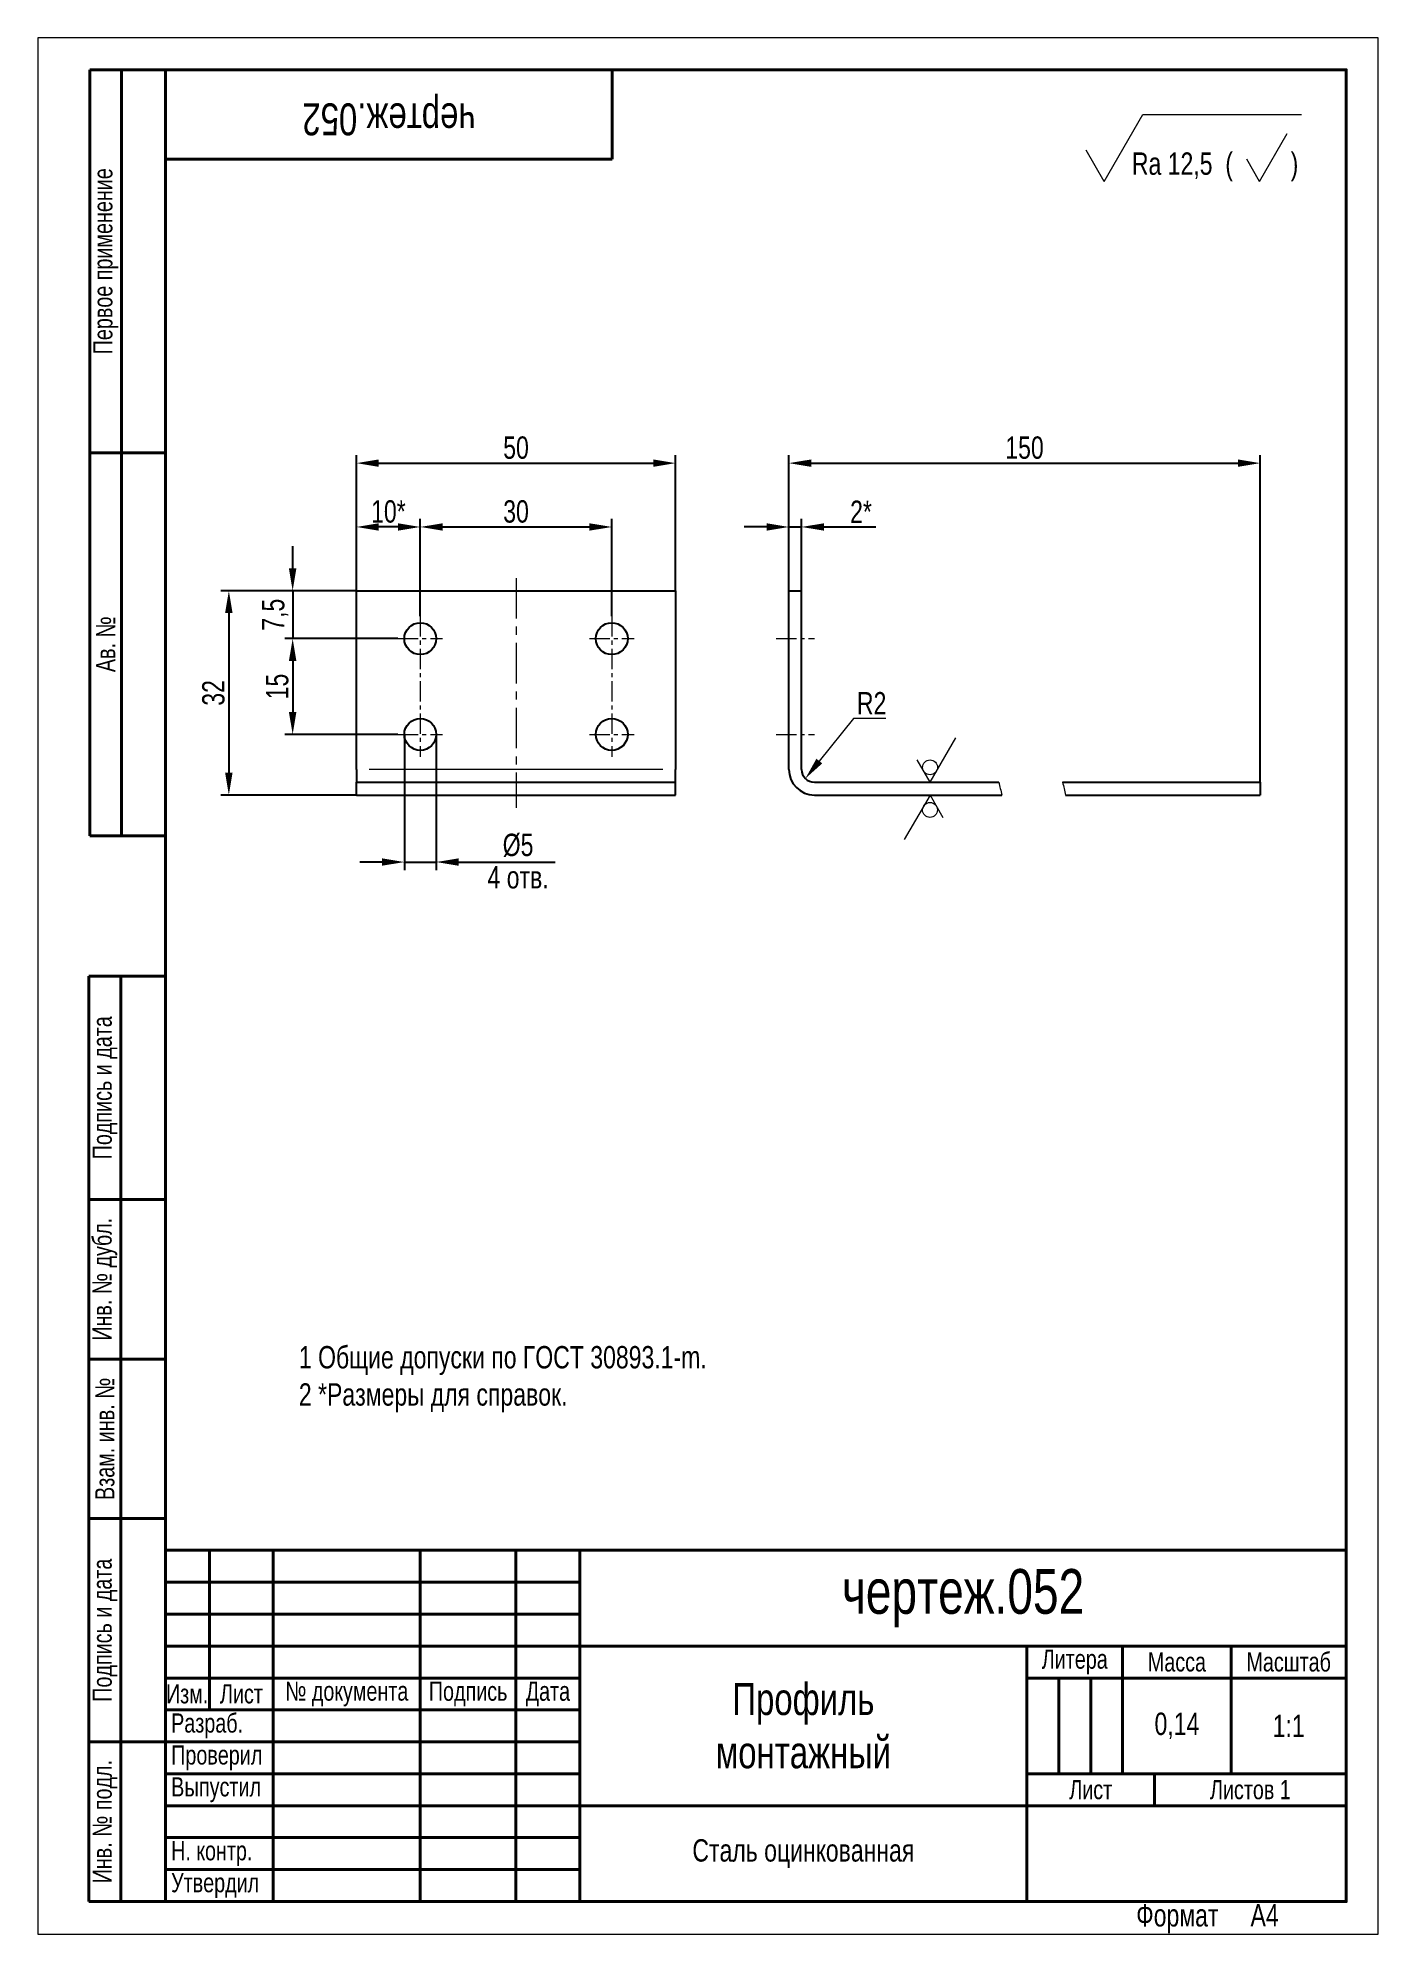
# Model space of a CAD drawing. Header units: millimetres. Extents: x -926 to -716, y 2165 to 2462.
import ezdxf

# ---------------------------------------------------------------- set-up
doc = ezdxf.new("R2010")
doc.units = ezdxf.units.MM
doc.linetypes.add('LT_03', pattern=[20.32, 12.7, -2.54, 2.54, -2.54])
doc.layers.get('Defpoints').update_dxf_attribs({"color": 11})
doc.layers.add('Layer_01', color=140, linetype='Continuous')
for name, color, linetype, lineweight in [('Layer_02', 3, 'Continuous', 0), ('Layer_03', 3, 'LT_03', 0), ('Layer_04', 7, 'Continuous', 25), ('Layer_05', 9, 'Continuous', 0), ('Layer_06', 7, 'Continuous', 40)]:
    doc.layers.add(name, color=color, linetype=linetype, lineweight=lineweight)
doc.styles.add('Style_01', font='ARIALNI_0.TTF', dxfattribs={"width": 0.9, "height": 3.5})
doc.dimstyles.new('DimStyle_03', dxfattribs={"dimtxt": 3.5, "dimasz": 3.5, "dimexe": 1.25, "dimexo": 0, "dimtad": 1, "dimtxsty": 'Style_01', "dimcen": 2.5, "dimazin": 3, "dimtfac": 1, "dimtmove": 0, "dimatfit": 3})

# ---------------------------------------------------------------- blocks, each defined once
blk = doc.blocks.new('*D77')
at = {"layer": 'Defpoints', "color": 0, "lineweight": 50, "transparency": 16777216}
for p in [(-825.83, 2395.08), (-875.83, 2375.08), (-825.83, 2375.08)]:
    blk.add_point(p, dxfattribs=at)
at = {"layer": 'Layer_02', "color": 0, "lineweight": -2, "transparency": 16777216}
for p, q in [((-875.83, 2375.08), (-875.83, 2396.33)), ((-872.33, 2395.08), (-829.33, 2395.08)), ((-825.83, 2375.08), (-825.83, 2396.33))]:
    blk.add_line(p, q, dxfattribs=at)
at = {"layer": 'Layer_02', "color": 0, "lineweight": 50, "transparency": 16777216}
for points in [[(-872.33, 2395.66), (-872.33, 2394.5), (-875.83, 2395.08)], [(-829.33, 2395.66), (-829.33, 2394.5), (-825.83, 2395.08)]]:
    blk.add_solid(points, dxfattribs=at)
at = {"layer": 'Layer_02', "color": 0, "transparency": 16777216, "insert": (-850.83, 2397.49), "char_height": 3.5, "attachment_point": 5, "style": 'Style_01'}
blk.add_mtext('50', dxfattribs=at)
blk = doc.blocks.new('*D74')
at = {"layer": 'Defpoints', "color": 0, "lineweight": 50, "transparency": 16777216}
for p in [(-835.83, 2385.08), (-865.83, 2371.08), (-835.83, 2371.08)]:
    blk.add_point(p, dxfattribs=at)
at = {"layer": 'Layer_02', "color": 0, "lineweight": -2, "transparency": 16777216}
for p, q in [((-865.83, 2371.08), (-865.83, 2386.33)), ((-835.83, 2371.08), (-835.83, 2386.33)), ((-862.33, 2385.08), (-839.33, 2385.08))]:
    blk.add_line(p, q, dxfattribs=at)
at = {"layer": 'Layer_02', "color": 0, "lineweight": 50, "transparency": 16777216}
for points in [[(-862.33, 2385.66), (-862.33, 2384.5), (-865.83, 2385.08)], [(-839.33, 2385.66), (-839.33, 2384.5), (-835.83, 2385.08)]]:
    blk.add_solid(points, dxfattribs=at)
at = {"layer": 'Layer_02', "color": 0, "transparency": 16777216, "insert": (-850.83, 2387.49), "char_height": 3.5, "attachment_point": 5, "style": 'Style_01'}
blk.add_mtext('30', dxfattribs=at)
blk = doc.blocks.new('*D75')
at = {"layer": 'Defpoints', "color": 0, "lineweight": 50, "transparency": 16777216}
for p in [(-875.83, 2385.08), (-875.83, 2375.08), (-865.83, 2371.08)]:
    blk.add_point(p, dxfattribs=at)
at = {"layer": 'Layer_02', "color": 0, "lineweight": -2, "transparency": 16777216}
for p, q in [((-875.83, 2375.08), (-875.83, 2386.33)), ((-865.83, 2371.08), (-865.83, 2386.33)), ((-869.33, 2385.08), (-872.33, 2385.08))]:
    blk.add_line(p, q, dxfattribs=at)
at = {"layer": 'Layer_02', "color": 0, "lineweight": 50, "transparency": 16777216}
for points in [[(-872.33, 2385.66), (-872.33, 2384.5), (-875.83, 2385.08)], [(-869.33, 2385.66), (-869.33, 2384.5), (-865.83, 2385.08)]]:
    blk.add_solid(points, dxfattribs=at)
at = {"layer": 'Layer_02', "color": 0, "transparency": 16777216, "insert": (-870.83, 2387.49), "char_height": 3.5, "attachment_point": 5, "style": 'Style_01'}
blk.add_mtext('10*', dxfattribs=at)
blk = doc.blocks.new('*D78')
at = {"layer": 'Defpoints', "color": 0, "lineweight": 50, "transparency": 16777216}
for p in [(-875.83, 2375.08), (-895.83, 2343.08), (-875.83, 2343.08)]:
    blk.add_point(p, dxfattribs=at)
at = {"layer": 'Layer_02', "color": 0, "lineweight": -2, "transparency": 16777216}
for p, q in [((-875.83, 2375.08), (-897.08, 2375.08)), ((-895.83, 2371.58), (-895.83, 2346.58)), ((-875.83, 2343.08), (-897.08, 2343.08))]:
    blk.add_line(p, q, dxfattribs=at)
at = {"layer": 'Layer_02', "color": 0, "lineweight": 50, "transparency": 16777216}
for points in [[(-896.42, 2371.58), (-895.25, 2371.58), (-895.83, 2375.08)], [(-896.42, 2346.58), (-895.25, 2346.58), (-895.83, 2343.08)]]:
    blk.add_solid(points, dxfattribs=at)
at = {"layer": 'Layer_02', "color": 0, "transparency": 16777216, "insert": (-898.24, 2359.08), "char_height": 3.5, "attachment_point": 5, "rotation": 90, "style": 'Style_01'}
blk.add_mtext('32', dxfattribs=at)
blk = doc.blocks.new('*D76')
at = {"layer": 'Defpoints', "color": 0, "lineweight": 50, "transparency": 16777216}
for p in [(-875.83, 2375.08), (-885.83, 2367.58), (-869.33, 2367.58)]:
    blk.add_point(p, dxfattribs=at)
at = {"layer": 'Layer_02', "color": 0, "lineweight": -2, "transparency": 16777216}
for p, q in [((-885.83, 2378.58), (-885.83, 2382.08)), ((-875.83, 2375.08), (-887.08, 2375.08)), ((-885.83, 2375.08), (-885.83, 2367.58)), ((-869.33, 2367.58), (-887.08, 2367.58)), ((-885.83, 2364.08), (-885.83, 2360.58))]:
    blk.add_line(p, q, dxfattribs=at)
at = {"layer": 'Layer_02', "color": 0, "lineweight": 50, "transparency": 16777216}
for points in [[(-886.42, 2378.58), (-885.25, 2378.58), (-885.83, 2375.08)], [(-886.42, 2364.08), (-885.25, 2364.08), (-885.83, 2367.58)]]:
    blk.add_solid(points, dxfattribs=at)
at = {"layer": 'Layer_02', "color": 0, "transparency": 16777216, "insert": (-888.56, 2371.33), "char_height": 3.5, "attachment_point": 5, "rotation": 90, "style": 'Style_01'}
blk.add_mtext('7,5', dxfattribs=at)
blk = doc.blocks.new('*D79')
at = {"layer": 'Defpoints', "color": 0, "lineweight": 50, "transparency": 16777216}
for p in [(-869.33, 2367.58), (-885.83, 2352.58), (-869.33, 2352.58)]:
    blk.add_point(p, dxfattribs=at)
at = {"layer": 'Layer_02', "color": 0, "lineweight": -2, "transparency": 16777216}
for p, q in [((-869.33, 2367.58), (-887.08, 2367.58)), ((-885.83, 2364.08), (-885.83, 2356.08)), ((-869.33, 2352.58), (-887.08, 2352.58))]:
    blk.add_line(p, q, dxfattribs=at)
at = {"layer": 'Layer_02', "color": 0, "lineweight": 50, "transparency": 16777216}
for points in [[(-886.42, 2364.08), (-885.25, 2364.08), (-885.83, 2367.58)], [(-886.42, 2356.08), (-885.25, 2356.08), (-885.83, 2352.58)]]:
    blk.add_solid(points, dxfattribs=at)
at = {"layer": 'Layer_02', "color": 0, "transparency": 16777216, "insert": (-888.24, 2360.08), "char_height": 3.5, "attachment_point": 5, "rotation": 90, "style": 'Style_01'}
blk.add_mtext('15', dxfattribs=at)
blk = doc.blocks.new('*D80')
at = {"layer": 'Defpoints', "color": 0, "lineweight": 50, "transparency": 16777216}
for p in [(-734.22, 2395.08), (-808.08, 2375.08), (-734.22, 2345.08)]:
    blk.add_point(p, dxfattribs=at)
at = {"layer": 'Layer_02', "color": 0, "lineweight": -2, "transparency": 16777216}
for p, q in [((-808.08, 2375.08), (-808.08, 2396.33)), ((-804.58, 2395.08), (-737.72, 2395.08)), ((-734.22, 2345.08), (-734.22, 2396.33))]:
    blk.add_line(p, q, dxfattribs=at)
at = {"layer": 'Layer_02', "color": 0, "lineweight": 50, "transparency": 16777216}
for points in [[(-804.58, 2395.66), (-804.58, 2394.5), (-808.08, 2395.08)], [(-737.72, 2395.66), (-737.72, 2394.5), (-734.22, 2395.08)]]:
    blk.add_solid(points, dxfattribs=at)
at = {"layer": 'Layer_02', "color": 0, "transparency": 16777216, "insert": (-771.15, 2397.49), "char_height": 3.5, "attachment_point": 5, "style": 'Style_01'}
blk.add_mtext('150', dxfattribs=at)
blk = doc.blocks.new('*D81')
at = {"layer": 'Defpoints', "color": 0, "lineweight": 50, "transparency": 16777216}
for p in [(-808.08, 2385.08), (-808.08, 2375.13), (-806.08, 2375.08)]:
    blk.add_point(p, dxfattribs=at)
at = {"layer": 'Layer_02', "color": 0, "lineweight": -2, "transparency": 16777216}
for p, q in [((-808.08, 2375.13), (-808.08, 2386.33)), ((-806.08, 2375.08), (-806.08, 2386.33)), ((-811.58, 2385.08), (-815.08, 2385.08)), ((-808.08, 2385.08), (-806.08, 2385.08)), ((-802.58, 2385.08), (-794.46, 2385.08))]:
    blk.add_line(p, q, dxfattribs=at)
at = {"layer": 'Layer_02', "color": 0, "lineweight": 50, "transparency": 16777216}
for points in [[(-811.58, 2385.66), (-811.58, 2384.5), (-808.08, 2385.08)], [(-802.58, 2385.66), (-802.58, 2384.5), (-806.08, 2385.08)]]:
    blk.add_solid(points, dxfattribs=at)
at = {"layer": 'Layer_02', "color": 0, "transparency": 16777216, "insert": (-796.77, 2387.46), "char_height": 3.5, "attachment_point": 5, "style": 'Style_01'}
blk.add_mtext('2*', dxfattribs=at)
blk = doc.blocks.new('*D84')
at = {"layer": 'Defpoints', "color": 0, "lineweight": 50, "transparency": 16777216}
for p in [(-868.33, 2352.58), (-863.33, 2352.58), (-863.33, 2332.58)]:
    blk.add_point(p, dxfattribs=at)
at = {"layer": 'Layer_02', "color": 0, "lineweight": -2, "transparency": 16777216}
for p, q in [((-868.33, 2352.58), (-868.33, 2331.33)), ((-863.33, 2352.58), (-863.33, 2331.33)), ((-871.83, 2332.58), (-875.33, 2332.58)), ((-868.33, 2332.58), (-863.33, 2332.58)), ((-859.83, 2332.58), (-844.7, 2332.58))]:
    blk.add_line(p, q, dxfattribs=at)
at = {"layer": 'Layer_02', "color": 0, "lineweight": 50, "transparency": 16777216}
for points in [[(-871.83, 2333.16), (-871.83, 2332), (-868.33, 2332.58)], [(-859.83, 2333.16), (-859.83, 2332), (-863.33, 2332.58)]]:
    blk.add_solid(points, dxfattribs=at)
at = {"layer": 'Layer_02', "color": 0, "transparency": 16777216, "char_height": 3.5, "attachment_point": 5, "style": 'Style_01'}
for s, insert in [('%%C5 ', (-850.51, 2335.2)), ('4 отв.', (-850.51, 2330.17))]:
    blk.add_mtext(s, dxfattribs=dict(at, insert=insert))

msp = doc.modelspace()

# ---------------------------------------------------------------- linework, layer by layer
at = {"layer": 'Layer_03', "ltscale": 0.5}
msp.add_line((-850.832, 2377.08), (-850.832, 2341.08), dxfattribs=at)
at = {"layer": 'Layer_03', "ltscale": 0.25}
for p, q in [((-865.832, 2371.08), (-865.832, 2349.08)), ((-835.832, 2371.08), (-835.832, 2349.08)), ((-869.332, 2367.58), (-862.332, 2367.58)), ((-839.332, 2367.58), (-832.332, 2367.58)), ((-810.077, 2367.58), (-804.077, 2367.58)), ((-869.332, 2352.58), (-862.332, 2352.58)), ((-839.332, 2352.58), (-832.332, 2352.58)), ((-810.077, 2352.58), (-804.077, 2352.58))]:
    msp.add_line(p, q, dxfattribs=at)
at = {"layer": 'Layer_04', "lineweight": 13, "ltscale": 0.303109}
msp.add_line((-758.68, 2439.207), (-752.618, 2449.707), dxfattribs=at)
at = {"layer": 'Layer_04', "lineweight": 13}
msp.add_line((-752.618, 2449.707), (-727.749, 2449.707), dxfattribs=at)
at = {"layer": 'Layer_04', "lineweight": 13, "ltscale": 0.216506}
msp.add_line((-734.315, 2439.207), (-729.985, 2446.707), dxfattribs=at)
at = {"layer": 'Layer_04', "lineweight": 13, "ltscale": 0.141451}
msp.add_line((-758.68, 2439.207), (-761.509, 2444.107), dxfattribs=at)
at = {"layer": 'Layer_04', "lineweight": 13, "ltscale": 0.101036}
msp.add_line((-734.315, 2439.207), (-736.336, 2442.707), dxfattribs=at)
at = {"layer": 'Layer_04'}
for p, q in [((-875.832, 2375.08), (-825.832, 2375.08)), ((-875.832, 2347.08), (-875.832, 2375.08)), ((-825.832, 2375.08), (-825.832, 2347.08)), ((-808.077, 2347.08), (-808.077, 2375.08)), ((-808.077, 2375.08), (-806.077, 2375.08)), ((-806.077, 2347.08), (-806.077, 2375.08)), ((-875.832, 2347.08), (-875.832, 2345.08)), ((-875.832, 2345.08), (-825.832, 2345.08)), ((-875.832, 2343.08), (-875.832, 2345.08)), ((-825.832, 2345.08), (-825.832, 2347.08)), ((-825.832, 2343.08), (-825.832, 2345.08)), ((-804.077, 2345.08), (-775.191, 2345.08)), ((-765.191, 2345.08), (-734.223, 2345.08)), ((-734.223, 2345.08), (-734.223, 2343.08)), ((-875.832, 2343.08), (-825.832, 2343.08)), ((-804.077, 2343.08), (-774.707, 2343.08)), ((-764.707, 2343.08), (-734.223, 2343.08))]:
    msp.add_line(p, q, dxfattribs=at)
for centre in [(-865.832, 2367.58), (-835.832, 2367.58), (-865.832, 2352.58), (-835.832, 2352.58)]:
    msp.add_circle(centre, 2.5, dxfattribs=at)
for radius in [4, 2]:
    msp.add_arc((-804.077, 2347.08), radius, 180, 270, dxfattribs=at)
at = {"layer": 'Layer_05'}
for p, q in [((-715.749, 2461.707), (-925.749, 2461.707)), ((-925.749, 2461.707), (-925.749, 2164.607)), ((-715.749, 2164.607), (-715.749, 2461.707)), ((-797.961, 2355.08), (-803.305, 2348.399)), ((-792.878, 2355.08), (-797.961, 2355.08)), ((-785.959, 2345.08), (-781.897, 2352.044)), ((-785.959, 2345.08), (-787.968, 2348.598)), ((-827.832, 2347.08), (-873.832, 2347.08)), ((-785.959, 2343.08), (-790.02, 2336.117)), ((-785.959, 2343.08), (-783.949, 2339.562)), ((-925.749, 2164.607), (-715.749, 2164.607))]:
    msp.add_line(p, q, dxfattribs=at)
for centre in [(-785.948, 2347.414), (-785.969, 2340.747)]:
    msp.add_circle(centre, 1.166, dxfattribs=at)
for points in [[(-775.191, 2345.08), (-775.021, 2344.413), (-774.858, 2343.747), (-774.707, 2343.08)], [(-765.191, 2345.08), (-765.021, 2344.413), (-764.858, 2343.747), (-764.707, 2343.08)]]:
    msp.add_open_spline(points, degree=3, dxfattribs=at)
msp.add_solid([(-803.761, 2348.763), (-802.85, 2348.035), (-805.491, 2345.666)], dxfattribs=at)
at = {"layer": 'Layer_06', "linetype": 'Continuous'}
for p, q in [((-917.626, 2336.707), (-917.626, 2456.707)), ((-917.626, 2456.707), (-905.749, 2456.707)), ((-912.626, 2336.707), (-912.626, 2456.707)), ((-835.749, 2456.707), (-835.749, 2442.707)), ((-905.749, 2442.707), (-835.749, 2442.707)), ((-917.626, 2396.707), (-905.749, 2396.707)), ((-917.626, 2336.707), (-905.749, 2336.707)), ((-917.749, 2169.707), (-917.749, 2314.707)), ((-917.749, 2314.707), (-905.749, 2314.707)), ((-912.749, 2169.707), (-912.749, 2314.707)), ((-917.749, 2279.707), (-905.749, 2279.707)), ((-917.749, 2254.707), (-905.749, 2254.707)), ((-917.749, 2229.707), (-905.749, 2229.707)), ((-720.749, 2224.743), (-905.749, 2224.743)), ((-905.749, 2219.74), (-840.829, 2219.74)), ((-905.749, 2214.737), (-840.829, 2214.737)), ((-905.749, 2209.733), (-840.829, 2209.733)), ((-765.779, 2204.73), (-765.779, 2189.72)), ((-760.776, 2204.73), (-760.776, 2189.72)), ((-917.749, 2194.723), (-905.749, 2194.723)), ((-905.749, 2194.723), (-840.829, 2194.723)), ((-905.749, 2189.72), (-840.829, 2189.72)), ((-905.749, 2184.717), (-840.829, 2184.717)), ((-905.749, 2179.713), (-840.829, 2179.713)), ((-905.749, 2174.71), (-840.829, 2174.71)), ((-917.749, 2169.707), (-905.749, 2169.707)), ((-720.749, 2169.707), (-905.749, 2169.707)), ((-720.749, 2169.707), (-905.749, 2169.707))]:
    msp.add_line(p, q, dxfattribs=at)
msp.add_lwpolyline([(-905.749, 2456.707), (-720.749, 2456.707), (-720.749, 2169.707), (-905.749, 2169.707)], close=True, dxfattribs=at)
for points in [[(-898.868, 2224.743), (-898.868, 2199.727)], [(-888.861, 2224.743), (-888.861, 2169.707)], [(-865.846, 2224.743), (-865.846, 2169.707)], [(-850.836, 2224.743), (-850.836, 2169.707)], [(-840.829, 2224.743), (-840.829, 2169.707)], [(-720.749, 2209.733), (-840.829, 2209.733)], [(-770.782, 2209.733), (-770.782, 2169.707)], [(-755.772, 2209.733), (-755.772, 2189.72)], [(-738.761, 2209.733), (-738.761, 2189.72)], [(-738.761, 2209.733), (-738.761, 2189.72)], [(-905.749, 2204.73), (-840.829, 2204.73)], [(-770.782, 2204.73), (-720.749, 2204.73)], [(-905.749, 2199.727), (-840.829, 2199.727)], [(-770.782, 2189.72), (-720.749, 2189.72)], [(-750.769, 2189.72), (-750.769, 2184.717)], [(-840.829, 2184.717), (-720.749, 2184.717)]]:
    msp.add_lwpolyline(points, dxfattribs=at)

# ---------------------------------------------------------------- texts
at = {"color": 3, "lineweight": 50, "insert": (-795.107, 2357.462), "char_height": 3.5, "attachment_point": 5, "style": 'Style_01'}
msp.add_mtext('R2', dxfattribs=at)
at = {"layer": 'Layer_01', "linetype": 'Continuous', "style": 'Style_01', "width": 0.9}
msp.add_text('Rа 12,5  (         )', height=3.5, dxfattribs=at).set_placement((-754.327, 2440.266))
at = {"layer": 'Layer_01', "attachment_point": 5, "style": 'Style_01'}
for s, insert, char_height, width, rotation in [('чертеж.052', (-870.749, 2449.707), 5, 70, 180), ('\\pxsm0.65,qc;Первое применение', (-915.126, 2426.707), 3, 60, 90), ('\\pxsm0.65,qc;Ав. №', (-915.126, 2366.707), 3, 60, 90), ('\\pxsm0.65,qc;Подпись и дата', (-915.249, 2297.207), 3, 35, 90), ('\\pxsm0.65,qc;Инв. № дубл.', (-915.249, 2267.207), 3, 25, 90), ('\\pxsm0.65,qc;Взам. инв. №', (-915.249, 2242.207), 3, 25, 90), ('\\pxsm0.65,qc;Подпись и дата', (-915.249, 2212.215), 3, 34.98335, 90), ('\\pxsm0.65,qc;Инв. № подл.', (-915.249, 2182.215), 3, 25.01665, 90)]:
    msp.add_mtext(s, dxfattribs=dict(at, insert=insert, char_height=char_height, width=width, rotation=rotation))
at = {"layer": 'Layer_01', "style": 'Style_01'}
for s, insert, char_height, width, attachment_point in [('\\pxl1.1429,r1.1429,sm1;1\\~Общие допуски по ГОСТ 30893.1-m.\\P\\pb0.25,ql;2 *Размеры для справок.', (-888.861, 2256.743), 3.5, 168.112, 1), ('чертеж.052', (-780.789, 2217.238), 7, 120.08, 5), ('\\pxsm0.65,qc;Литера', (-763.277, 2207.232), 3, 15.01, 5), ('\\pxsm0.65,qc;Масса', (-747.267, 2207.232), 3, 17.01133, 5), ('\\pxsm0.65,qc;Масштаб', (-729.755, 2207.232), 3, 18.012, 5), ('\\pxsm0.65,qc;Изм.', (-902.37, 2202.228), 3, 7.00467, 5), ('\\pxsm0.65,qc;Лист', (-893.864, 2202.228), 3, 10.00667, 5), ('\\pxsm0.65,qc;№ документа', (-877.353, 2202.228), 3, 23.01533, 5), ('\\pxsm0.65,qc;Подпись', (-858.341, 2202.228), 3, 15.01, 5), ('\\pxsm0.65,qc;Дата', (-845.832, 2202.228), 3, 10.00667, 5), ('\\pxqc;Профиль\\Pмонтажный', (-805.806, 2197.225), 5, 70.04667, 5), ('\\pxi0.33333,sm0.65,ql;Разраб.', (-897.367, 2197.225), 3, 17.01133, 5), ('\\pxsm0.65,qc;0,14', (-747.267, 2197.225), 3.5, 17.01133, 5), ('\\pxsm0.65,qc;1:1', (-729.755, 2197.225), 3.5, 18.012, 5), ('\\pxi0.33333,sm0.65,ql;Проверил', (-897.367, 2192.222), 3, 17.01133, 5), ('\\pxi0.33333,sm0.65,ql;Выпустил', (-897.367, 2187.218), 3, 17.01133, 5), ('\\pxsm0.65,qc;Лист  ', (-760.776, 2187.218), 3, 20.01333, 5), ('\\pxsm0.65,qc;Листов 1', (-735.759, 2187.218), 3, 30.02, 5), ('\\pxi0.33333,sm0.65,ql;Н. контр.', (-897.367, 2177.212), 3, 17.01133, 5), ('\\pxqc;Сталь оцинкованная', (-805.806, 2177.212), 3.5, 70.04667, 5), ('\\pxi0.33333,sm0.65,ql;Утвердил', (-897.367, 2172.208), 3, 17.01133, 5), ('Формат     А4', (-753.651, 2169.3), 3.5, 32.95146, 1)]:
    msp.add_mtext(s, dxfattribs=dict(at, insert=insert, char_height=char_height, width=width, attachment_point=attachment_point))

# ---------------------------------------------------------------- dimensions: what is measured, and where the dimension line sits
at = {"layer": 'Layer_02'}
dim = msp.add_linear_dim(base=(-825.832, 2395.08), p1=(-875.832, 2375.08), p2=(-825.832, 2375.08), dimstyle='DimStyle_03', override={"dimlfac": 1}, dxfattribs=at)
dim.commit()
dim.dimension.update_dxf_attribs({"geometry": '*D77', "text_midpoint": (-850.832, 2397.492)})
for base, p1, p2, text, picture, middle in [((-734.223, 2395.08), (-808.077, 2375.08), (-734.223, 2345.08), '150', '*D80', (-771.15, 2397.492)), ((-875.832, 2385.08), (-865.832, 2371.08), (-875.832, 2375.08), '<>*', '*D75', (-870.832, 2387.492)), ((-863.332, 2332.58), (-868.332, 2352.58), (-863.332, 2352.58), '%%C<> \\X4 отв.', '*D84', (-850.514, 2332.58))]:
    dim = msp.add_linear_dim(base=base, p1=p1, p2=p2, text=text, dimstyle='DimStyle_03', dxfattribs=at)
    dim.commit()
    dim.dimension.update_dxf_attribs({"geometry": picture, "text_midpoint": middle})
dim = msp.add_linear_dim(base=(-835.832, 2385.08), p1=(-865.832, 2371.08), p2=(-835.832, 2371.08), dimstyle='DimStyle_03', dxfattribs=at)
dim.commit()
dim.dimension.update_dxf_attribs({"geometry": '*D74', "text_midpoint": (-850.832, 2387.492)})
dim = msp.add_linear_dim(base=(-808.077, 2385.08), p1=(-806.077, 2375.08), p2=(-808.077, 2375.126), text='<>*', dimstyle='DimStyle_03', dxfattribs=at)
dim.commit()
dim.dimension.update_dxf_attribs({"geometry": '*D81', "text_midpoint": (-796.766, 2385.08), "dimtype": 160})
for base, p1, p2, picture, middle in [((-885.832, 2367.58), (-875.832, 2375.08), (-869.332, 2367.58), '*D76', (-888.56, 2371.33)), ((-895.832, 2343.08), (-875.832, 2375.08), (-875.832, 2343.08), '*D78', (-898.244, 2359.08)), ((-885.832, 2352.58), (-869.332, 2367.58), (-869.332, 2352.58), '*D79', (-888.244, 2360.08))]:
    dim = msp.add_linear_dim(base=base, p1=p1, p2=p2, angle=90, dimstyle='DimStyle_03', dxfattribs=at)
    dim.commit()
    dim.dimension.update_dxf_attribs({"geometry": picture, "text_midpoint": middle})

doc.saveas('drawing.dxf')
